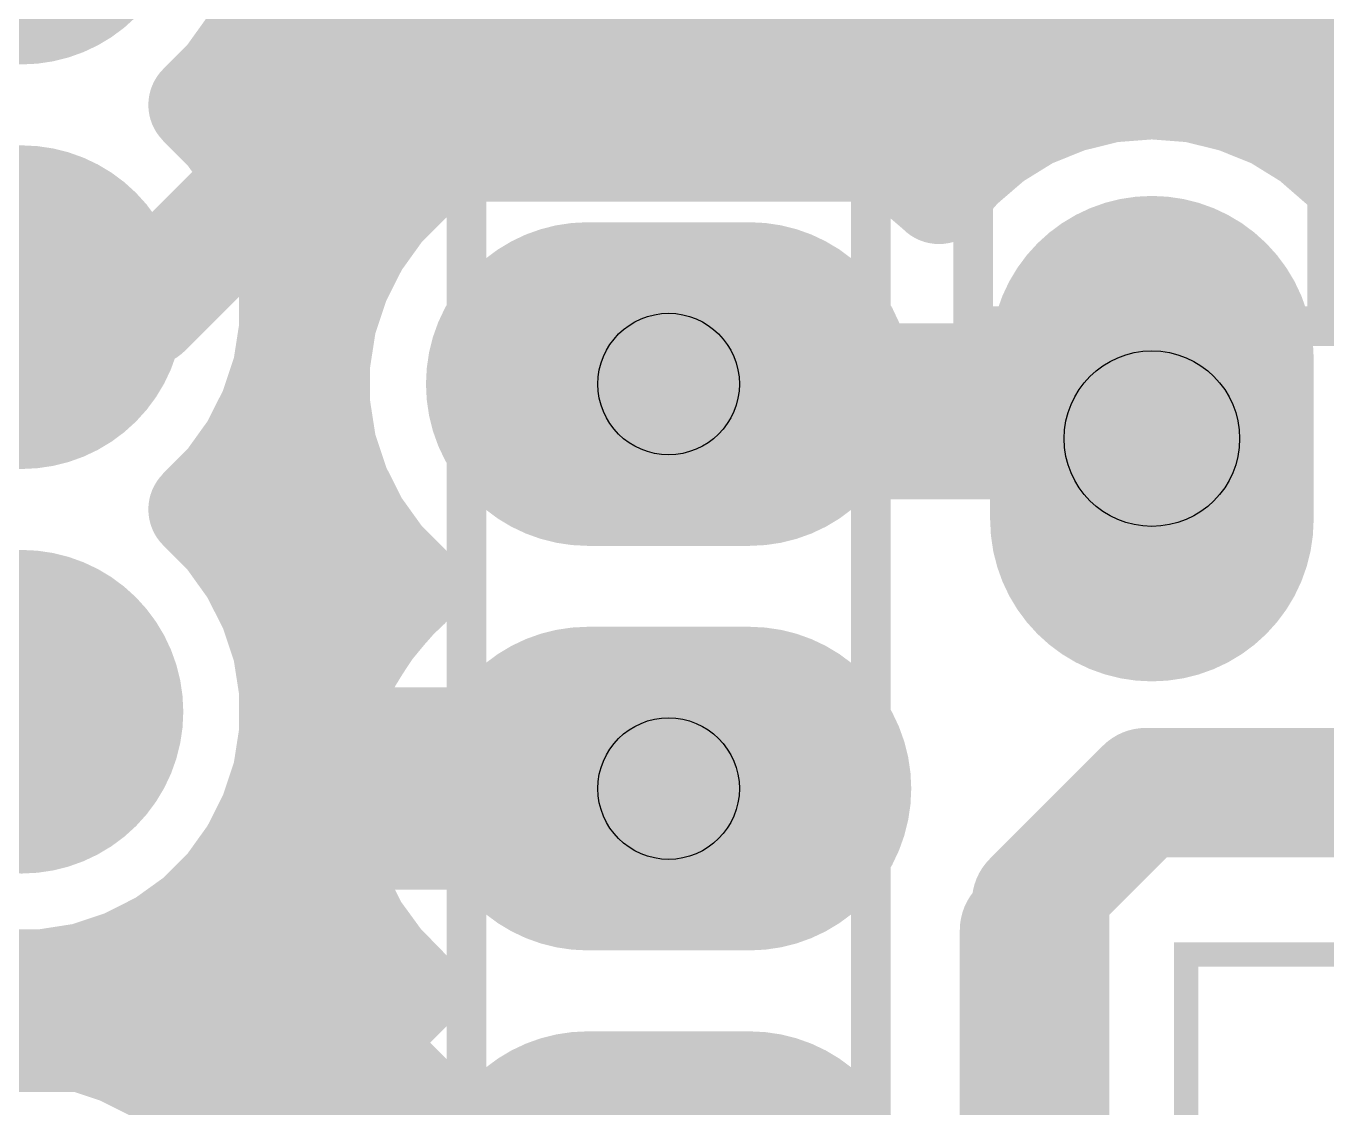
# Model space of a CAD drawing. Extents: x -0.06 to 2.31, y -0.06 to 2.06.
# Drawn here: x 1.7131 to 2.0346, y 0.212 to 0.4795 of the extents above; entities that cross this region are included whole.
import ezdxf

# ---------------------------------------------------------------- set-up
doc = ezdxf.new("R2010")
doc.units = 0
for name, color, linetype in [('Board_Outline', 13, 'CONTINUOUS'), ('Bottom', 6, 'CONTINUOUS'), ('Bottom_Silk', 11, 'CONTINUOUS'), ('Drill_Bottom', 8, 'CONTINUOUS'), ('Drill_Top', 7, 'CONTINUOUS'), ('Top', 5, 'CONTINUOUS'), ('Top_Silk', 2, 'CONTINUOUS')]:
    doc.layers.add(name, color=color, linetype=linetype)

msp = doc.modelspace()

# ---------------------------------------------------------------- linework, layer by layer
at = {"layer": 'Board_Outline', "linetype": 'CONTINUOUS', "const_width": 0.006}
msp.add_lwpolyline([(0, 1.838), (0.086, 1.838), (0.086, 2.008), (2.004, 2.008), (2.004, 1.844), (2.253, 1.844), (2.25, 0.601), (2.253, 0.25), (2, 0.25), (2, 0), (0.426, 0), (0.43, 0.908), (0, 0.908), (0, 1.838)], dxfattribs=at)
at = {"layer": 'Bottom', "linetype": 'CONTINUOUS'}
for points, const_width in [([(1.732, 0.51, 1), (1.692, 0.51, 1), (1.732, 0.51, 1)], 0.04), ([(1.9852, 0.464, 1), (1.9977, 0.464, 1), (1.9852, 0.464, 1)], 0.0125), ([(1.9852, 0.464, 1), (1.9977, 0.464, 1), (1.9852, 0.464, 1)], 0.0125), ([(1.8469, 0.4625, 1), (1.8594, 0.4625, 1), (1.8469, 0.4625, 1)], 0.0125), ([(1.8469, 0.4625, 1), (1.8594, 0.4625, 1), (1.8469, 0.4625, 1)], 0.0125), ([(1.8469, 0.4625, 1), (1.8594, 0.4625, 1), (1.8469, 0.4625, 1)], 0.0125), ([(1.9647, 0.4607, 1), (1.9772, 0.4607, 1), (1.9647, 0.4607, 1)], 0.0125), ([(1.9647, 0.4607, 1), (1.9772, 0.4607, 1), (1.9647, 0.4607, 1)], 0.0125), ([(1.9748, 0.4632, 1), (1.9873, 0.4632, 1), (1.9748, 0.4632, 1)], 0.0125), ([(1.9748, 0.4632, 1), (1.9873, 0.4632, 1), (1.9748, 0.4632, 1)], 0.0125), ([(1.9957, 0.4632, 1), (2.0082, 0.4632, 1), (1.9957, 0.4632, 1)], 0.0125), ([(1.9957, 0.4632, 1), (2.0082, 0.4632, 1), (1.9957, 0.4632, 1)], 0.0125), ([(2.0058, 0.4607, 1), (2.0183, 0.4607, 1), (2.0058, 0.4607, 1)], 0.0125), ([(2.0058, 0.4607, 1), (2.0183, 0.4607, 1), (2.0058, 0.4607, 1)], 0.0125), ([(1.8418, 0.4574, 1), (1.8543, 0.4574, 1), (1.8418, 0.4574, 1)], 0.0125), ([(1.8418, 0.4574, 1), (1.8543, 0.4574, 1), (1.8418, 0.4574, 1)], 0.0125), ([(1.8418, 0.4573, 1), (1.8543, 0.4573, 1), (1.8418, 0.4573, 1)], 0.0125), ([(1.8458, 0.4575, 1), (1.8583, 0.4575, 1), (1.8458, 0.4575, 1)], 0.0125), ([(1.8458, 0.4575, 1), (1.8583, 0.4575, 1), (1.8458, 0.4575, 1)], 0.0125), ([(1.891, 0.4573, 1), (1.9035, 0.4573, 1), (1.891, 0.4573, 1)], 0.0125), ([(1.891, 0.4573, 1), (1.9035, 0.4573, 1), (1.891, 0.4573, 1)], 0.0125), ([(1.9013, 0.4557, 1), (1.9138, 0.4557, 1), (1.9013, 0.4557, 1)], 0.0125), ([(1.9013, 0.4557, 1), (1.9138, 0.4557, 1), (1.9013, 0.4557, 1)], 0.0125), ([(1.9551, 0.4568, 1), (1.9676, 0.4568, 1), (1.9551, 0.4568, 1)], 0.0125), ([(1.9551, 0.4568, 1), (1.9676, 0.4568, 1), (1.9551, 0.4568, 1)], 0.0125), ([(2.0154, 0.4568, 1), (2.0279, 0.4568, 1), (2.0154, 0.4568, 1)], 0.0125), ([(2.0154, 0.4568, 1), (2.0279, 0.4568, 1), (2.0154, 0.4568, 1)], 0.0125), ([(1.9112, 0.4524, 1), (1.9237, 0.4524, 1), (1.9112, 0.4524, 1)], 0.0125), ([(1.9112, 0.4524, 1), (1.9237, 0.4524, 1), (1.9112, 0.4524, 1)], 0.0125), ([(1.9462, 0.4513, 1), (1.9587, 0.4513, 1), (1.9462, 0.4513, 1)], 0.0125), ([(1.9462, 0.4513, 1), (1.9587, 0.4513, 1), (1.9462, 0.4513, 1)], 0.0125), ([(2.0243, 0.4513, 1), (2.0368, 0.4513, 1), (2.0243, 0.4513, 1)], 0.0125), ([(2.0243, 0.4513, 1), (2.0368, 0.4513, 1), (2.0243, 0.4513, 1)], 0.0125), ([(1.9205, 0.4477, 1), (1.933, 0.4477, 1), (1.9205, 0.4477, 1)], 0.0125), ([(1.9205, 0.4477, 1), (1.933, 0.4477, 1), (1.9205, 0.4477, 1)], 0.0125), ([(1.9382, 0.4445, 1), (1.9507, 0.4445, 1), (1.9382, 0.4445, 1)], 0.0125), ([(1.9382, 0.4445, 1), (1.9507, 0.4445, 1), (1.9382, 0.4445, 1)], 0.0125), ([(2.0327, 0.444, 1), (2.0452, 0.444, 1), (2.0327, 0.444, 1)], 0.0125), ([(2.0327, 0.444, 1), (2.0452, 0.444, 1), (2.0327, 0.444, 1)], 0.0125), ([(1.9289, 0.4416, 1), (1.9414, 0.4416, 1), (1.9289, 0.4416, 1)], 0.0125), ([(1.9289, 0.4416, 1), (1.9414, 0.4416, 1), (1.9289, 0.4416, 1)], 0.0125), ([(1.9326, 0.4381, 1), (1.9451, 0.4381, 1), (1.9326, 0.4381, 1)], 0.0125), ([(1.9326, 0.4381, 1), (1.9451, 0.4381, 1), (1.9326, 0.4381, 1)], 0.0125), ([(1.732, 0.41, 1), (1.692, 0.41, 1), (1.732, 0.41, 1)], 0.04), ([(2.0115, 0.3975, 1), (1.9715, 0.3975, 1), (2.0115, 0.3975, 1)], 0.04), ([(1.872, 0.391, 1), (1.832, 0.391, 1), (1.872, 0.391, 1)], 0.04), ([(1.912, 0.391, 1), (1.872, 0.391, 1), (1.912, 0.391, 1)], 0.04), ([(1.7345, 0.41, 1), (1.7495, 0.41, 1), (1.7345, 0.41, 1)], 0.015), ([(1.7345, 0.41, 1), (1.7495, 0.41, 1), (1.7345, 0.41, 1)], 0.015), ([(1.7794, 0.395, 1), (1.7919, 0.395, 1), (1.7794, 0.395, 1)], 0.0125), ([(1.7794, 0.395, 1), (1.7919, 0.395, 1), (1.7794, 0.395, 1)], 0.0125), ([(1.8645, 0.391, 1), (1.8795, 0.391, 1), (1.8645, 0.391, 1)], 0.015), ([(1.9705, 0.391, 1), (1.9855, 0.391, 1), (1.9705, 0.391, 1)], 0.015), ([(1.9705, 0.391, 1), (1.9855, 0.391, 1), (1.9705, 0.391, 1)], 0.015), ([(1.7795, 0.3858, 1), (1.792, 0.3858, 1), (1.7795, 0.3858, 1)], 0.0125), ([(1.7795, 0.3858, 1), (1.792, 0.3858, 1), (1.7795, 0.3858, 1)], 0.0125), ([(2.0115, 0.3575, 1), (1.9715, 0.3575, 1), (2.0115, 0.3575, 1)], 0.04), ([(1.7657, 0.3813, 1), (1.7782, 0.3813, 1), (1.7657, 0.3813, 1)], 0.0125), ([(1.7657, 0.3813, 1), (1.7782, 0.3813, 1), (1.7657, 0.3813, 1)], 0.0125), ([(1.984, 0.3775, 1), (1.999, 0.3775, 1), (1.984, 0.3775, 1)], 0.015), ([(1.7625, 0.3753, 1), (1.775, 0.3753, 1), (1.7625, 0.3753, 1)], 0.0125), ([(1.7625, 0.3753, 1), (1.775, 0.3753, 1), (1.7625, 0.3753, 1)], 0.0125), ([(1.7811, 0.3755, 1), (1.7936, 0.3755, 1), (1.7811, 0.3755, 1)], 0.0125), ([(1.7811, 0.3755, 1), (1.7936, 0.3755, 1), (1.7811, 0.3755, 1)], 0.0125), ([(1.7563, 0.3668, 1), (1.7688, 0.3668, 1), (1.7563, 0.3668, 1)], 0.0125), ([(1.7563, 0.3668, 1), (1.7688, 0.3668, 1), (1.7563, 0.3668, 1)], 0.0125), ([(1.7843, 0.3656, 1), (1.7968, 0.3656, 1), (1.7843, 0.3656, 1)], 0.0125), ([(1.7843, 0.3656, 1), (1.7968, 0.3656, 1), (1.7843, 0.3656, 1)], 0.0125), ([(1.7496, 0.36, 1), (1.7621, 0.36, 1), (1.7496, 0.36, 1)], 0.0125), ([(1.7496, 0.36, 1), (1.7621, 0.36, 1), (1.7496, 0.36, 1)], 0.0125), ([(1.789, 0.3563, 1), (1.8015, 0.3563, 1), (1.789, 0.3563, 1)], 0.0125), ([(1.789, 0.3563, 1), (1.8015, 0.3563, 1), (1.789, 0.3563, 1)], 0.0125), ([(1.7563, 0.3532, 1), (1.7688, 0.3532, 1), (1.7563, 0.3532, 1)], 0.0125), ([(1.7563, 0.3532, 1), (1.7688, 0.3532, 1), (1.7563, 0.3532, 1)], 0.0125), ([(1.7952, 0.3478, 1), (1.8077, 0.3478, 1), (1.7952, 0.3478, 1)], 0.0125), ([(1.7952, 0.3478, 1), (1.8077, 0.3478, 1), (1.7952, 0.3478, 1)], 0.0125), ([(1.7625, 0.3447, 1), (1.775, 0.3447, 1), (1.7625, 0.3447, 1)], 0.0125), ([(1.7625, 0.3447, 1), (1.775, 0.3447, 1), (1.7625, 0.3447, 1)], 0.0125), ([(1.7997, 0.339, 1), (1.8122, 0.339, 1), (1.7997, 0.339, 1)], 0.0125), ([(1.7997, 0.339, 1), (1.8122, 0.339, 1), (1.7997, 0.339, 1)], 0.0125), ([(1.8019, 0.341, 1), (1.8144, 0.341, 1), (1.8019, 0.341, 1)], 0.0125), ([(1.8019, 0.341, 1), (1.8144, 0.341, 1), (1.8019, 0.341, 1)], 0.0125), ([(1.732, 0.31, 1), (1.692, 0.31, 1), (1.732, 0.31, 1)], 0.04), ([(1.7672, 0.3354, 1), (1.7797, 0.3354, 1), (1.7672, 0.3354, 1)], 0.0125), ([(1.7672, 0.3354, 1), (1.7797, 0.3354, 1), (1.7672, 0.3354, 1)], 0.0125), ([(1.793, 0.3315, 1), (1.8055, 0.3315, 1), (1.793, 0.3315, 1)], 0.0125), ([(1.793, 0.3315, 1), (1.8055, 0.3315, 1), (1.793, 0.3315, 1)], 0.0125), ([(1.7704, 0.3255, 1), (1.7829, 0.3255, 1), (1.7704, 0.3255, 1)], 0.0125), ([(1.7704, 0.3255, 1), (1.7829, 0.3255, 1), (1.7704, 0.3255, 1)], 0.0125), ([(1.7876, 0.3232, 1), (1.8001, 0.3232, 1), (1.7876, 0.3232, 1)], 0.0125), ([(1.7876, 0.3232, 1), (1.8001, 0.3232, 1), (1.7876, 0.3232, 1)], 0.0125), ([(1.872, 0.291, 1), (1.832, 0.291, 1), (1.872, 0.291, 1)], 0.04), ([(1.912, 0.291, 1), (1.872, 0.291, 1), (1.912, 0.291, 1)], 0.04), ([(1.772, 0.3152, 1), (1.7845, 0.3152, 1), (1.772, 0.3152, 1)], 0.0125), ([(1.772, 0.3152, 1), (1.7845, 0.3152, 1), (1.772, 0.3152, 1)], 0.0125), ([(1.7834, 0.3141, 1), (1.7959, 0.3141, 1), (1.7834, 0.3141, 1)], 0.0125), ([(1.7834, 0.3141, 1), (1.7959, 0.3141, 1), (1.7834, 0.3141, 1)], 0.0125), ([(1.772, 0.3048, 1), (1.7845, 0.3048, 1), (1.772, 0.3048, 1)], 0.0125), ([(1.772, 0.3048, 1), (1.7845, 0.3048, 1), (1.772, 0.3048, 1)], 0.0125), ([(1.7806, 0.3045, 1), (1.7931, 0.3045, 1), (1.7806, 0.3045, 1)], 0.0125), ([(1.7806, 0.3045, 1), (1.7931, 0.3045, 1), (1.7806, 0.3045, 1)], 0.0125), ([(1.7704, 0.2945, 1), (1.7829, 0.2945, 1), (1.7704, 0.2945, 1)], 0.0125), ([(1.7704, 0.2945, 1), (1.7829, 0.2945, 1), (1.7704, 0.2945, 1)], 0.0125), ([(1.7793, 0.2946, 1), (1.7918, 0.2946, 1), (1.7793, 0.2946, 1)], 0.0125), ([(1.7793, 0.2946, 1), (1.7918, 0.2946, 1), (1.7793, 0.2946, 1)], 0.0125), ([(1.9815, 0.289, 1), (1.9965, 0.289, 1), (1.9815, 0.289, 1)], 0.015), ([(1.9815, 0.289, 1), (1.9965, 0.289, 1), (1.9815, 0.289, 1)], 0.015), ([(1.7672, 0.2846, 1), (1.7797, 0.2846, 1), (1.7672, 0.2846, 1)], 0.0125), ([(1.7672, 0.2846, 1), (1.7797, 0.2846, 1), (1.7672, 0.2846, 1)], 0.0125), ([(1.7796, 0.2846, 1), (1.7921, 0.2846, 1), (1.7796, 0.2846, 1)], 0.0125), ([(1.7796, 0.2846, 1), (1.7921, 0.2846, 1), (1.7796, 0.2846, 1)], 0.0125), ([(1.7625, 0.2753, 1), (1.775, 0.2753, 1), (1.7625, 0.2753, 1)], 0.0125), ([(1.7625, 0.2753, 1), (1.775, 0.2753, 1), (1.7625, 0.2753, 1)], 0.0125), ([(1.7813, 0.2748, 1), (1.7938, 0.2748, 1), (1.7813, 0.2748, 1)], 0.0125), ([(1.7813, 0.2748, 1), (1.7938, 0.2748, 1), (1.7813, 0.2748, 1)], 0.0125), ([(1.9585, 0.266, 1), (1.9735, 0.266, 1), (1.9585, 0.266, 1)], 0.015), ([(1.9585, 0.266, 1), (1.9735, 0.266, 1), (1.9585, 0.266, 1)], 0.015), ([(1.7563, 0.2668, 1), (1.7688, 0.2668, 1), (1.7563, 0.2668, 1)], 0.0125), ([(1.7563, 0.2668, 1), (1.7688, 0.2668, 1), (1.7563, 0.2668, 1)], 0.0125), ([(1.7844, 0.2653, 1), (1.7969, 0.2653, 1), (1.7844, 0.2653, 1)], 0.0125), ([(1.7844, 0.2653, 1), (1.7969, 0.2653, 1), (1.7844, 0.2653, 1)], 0.0125), ([(1.7489, 0.2594, 1), (1.7614, 0.2594, 1), (1.7489, 0.2594, 1)], 0.0125), ([(1.7489, 0.2594, 1), (1.7614, 0.2594, 1), (1.7489, 0.2594, 1)], 0.0125), ([(1.789, 0.2564, 1), (1.8015, 0.2564, 1), (1.789, 0.2564, 1)], 0.0125), ([(1.789, 0.2564, 1), (1.8015, 0.2564, 1), (1.789, 0.2564, 1)], 0.0125), ([(1.7405, 0.2533, 1), (1.753, 0.2533, 1), (1.7405, 0.2533, 1)], 0.0125), ([(1.7405, 0.2533, 1), (1.753, 0.2533, 1), (1.7405, 0.2533, 1)], 0.0125), ([(1.7312, 0.2486, 1), (1.7437, 0.2486, 1), (1.7312, 0.2486, 1)], 0.0125), ([(1.7312, 0.2486, 1), (1.7437, 0.2486, 1), (1.7312, 0.2486, 1)], 0.0125), ([(1.7948, 0.2483, 1), (1.8073, 0.2483, 1), (1.7948, 0.2483, 1)], 0.0125), ([(1.7948, 0.2483, 1), (1.8073, 0.2483, 1), (1.7948, 0.2483, 1)], 0.0125), ([(1.7213, 0.2453, 1), (1.7338, 0.2453, 1), (1.7213, 0.2453, 1)], 0.0125), ([(1.7213, 0.2453, 1), (1.7338, 0.2453, 1), (1.7213, 0.2453, 1)], 0.0125), ([(1.711, 0.2437, 1), (1.7235, 0.2437, 1), (1.711, 0.2437, 1)], 0.0125), ([(1.711, 0.2437, 1), (1.7235, 0.2437, 1), (1.711, 0.2437, 1)], 0.0125), ([(1.8019, 0.241, 1), (1.8144, 0.241, 1), (1.8019, 0.241, 1)], 0.0125), ([(1.8019, 0.241, 1), (1.8144, 0.241, 1), (1.8019, 0.241, 1)], 0.0125), ([(1.7952, 0.2342, 1), (1.8077, 0.2342, 1), (1.7952, 0.2342, 1)], 0.0125), ([(1.7952, 0.2342, 1), (1.8077, 0.2342, 1), (1.7952, 0.2342, 1)], 0.0125), ([(1.71, 0.2303, 1), (1.7225, 0.2303, 1), (1.71, 0.2303, 1)], 0.0125), ([(1.71, 0.2303, 1), (1.7225, 0.2303, 1), (1.71, 0.2303, 1)], 0.0125), ([(1.7203, 0.2287, 1), (1.7328, 0.2287, 1), (1.7203, 0.2287, 1)], 0.0125), ([(1.7203, 0.2287, 1), (1.7328, 0.2287, 1), (1.7203, 0.2287, 1)], 0.0125), ([(1.7302, 0.2254, 1), (1.7427, 0.2254, 1), (1.7302, 0.2254, 1)], 0.0125), ([(1.7302, 0.2254, 1), (1.7427, 0.2254, 1), (1.7302, 0.2254, 1)], 0.0125), ([(1.789, 0.2257, 1), (1.8015, 0.2257, 1), (1.789, 0.2257, 1)], 0.0125), ([(1.789, 0.2257, 1), (1.8015, 0.2257, 1), (1.789, 0.2257, 1)], 0.0125), ([(1.7395, 0.2207, 1), (1.752, 0.2207, 1), (1.7395, 0.2207, 1)], 0.0125), ([(1.7395, 0.2207, 1), (1.752, 0.2207, 1), (1.7395, 0.2207, 1)], 0.0125), ([(1.7843, 0.2164, 1), (1.7968, 0.2164, 1), (1.7843, 0.2164, 1)], 0.0125), ([(1.7843, 0.2164, 1), (1.7968, 0.2164, 1), (1.7843, 0.2164, 1)], 0.0125), ([(1.872, 0.191, 1), (1.832, 0.191, 1), (1.872, 0.191, 1)], 0.04), ([(1.912, 0.191, 1), (1.872, 0.191, 1), (1.912, 0.191, 1)], 0.04), ([(1.7479, 0.2146, 1), (1.7604, 0.2146, 1), (1.7479, 0.2146, 1)], 0.0125), ([(1.7479, 0.2146, 1), (1.7604, 0.2146, 1), (1.7479, 0.2146, 1)], 0.0125), ([(1.7553, 0.2072, 1), (1.7678, 0.2072, 1), (1.7553, 0.2072, 1)], 0.0125), ([(1.7553, 0.2072, 1), (1.7678, 0.2072, 1), (1.7553, 0.2072, 1)], 0.0125), ([(1.7811, 0.2065, 1), (1.7936, 0.2065, 1), (1.7811, 0.2065, 1)], 0.0125), ([(1.7811, 0.2065, 1), (1.7936, 0.2065, 1), (1.7811, 0.2065, 1)], 0.0125)]:
    msp.add_lwpolyline(points, format="xyb", dxfattribs=dict(at, const_width=const_width))
for points, const_width in [([(1.742, 0.41), (1.868, 0.536)], 0.03), ([(1.8851, 0.4945), (1.8532, 0.4625)], 0.025), ([(1.8845, 0.4914), (2.1152, 0.4914)], 0.025), ([(1.8597, 0.4665), (2.0903, 0.4665)], 0.025), ([(1.9811, 0.4632), (1.9915, 0.464)], 0.025), ([(1.9915, 0.464), (2.0019, 0.4632)], 0.025), ([(1.8532, 0.4625), (1.8481, 0.4574)], 0.025), ([(1.852, 0.4575), (1.8532, 0.4625)], 0.025), ([(1.9613, 0.4568), (1.971, 0.4607)], 0.025), ([(1.971, 0.4607), (1.9811, 0.4632)], 0.025), ([(2.0019, 0.4632), (2.012, 0.4607)], 0.025), ([(2.012, 0.4607), (2.0217, 0.4568)], 0.025), ([(1.848, 0.4573), (1.852, 0.4575)], 0.025), ([(1.8481, 0.4574), (1.8972, 0.4573)], 0.025), ([(1.8972, 0.4573), (1.9075, 0.4557)], 0.025), ([(1.9075, 0.4557), (1.9174, 0.4524)], 0.025), ([(1.9524, 0.4513), (1.9613, 0.4568)], 0.025), ([(2.0217, 0.4568), (2.0306, 0.4513)], 0.025), ([(1.9174, 0.4524), (1.9267, 0.4477)], 0.025), ([(1.9445, 0.4445), (1.9524, 0.4513)], 0.025), ([(2.0306, 0.4513), (2.039, 0.444)], 0.025), ([(2.039, 0.444), (2.0474, 0.4513)], 0.025), ([(1.9267, 0.4477), (1.9352, 0.4416)], 0.025), ([(1.9389, 0.4381), (1.9445, 0.4445)], 0.025), ([(1.9352, 0.4416), (1.9389, 0.4381)], 0.025), ([(1.692, 0.41), (1.742, 0.41)], 0.03), ([(1.7857, 0.395), (1.772, 0.3813)], 0.025), ([(1.7857, 0.3858), (1.7857, 0.395)], 0.025), ([(1.872, 0.391), (1.978, 0.391)], 0.03), ([(1.978, 0.391), (1.9915, 0.3775)], 0.03), ([(1.7873, 0.3755), (1.7857, 0.3858)], 0.025), ([(1.772, 0.3813), (1.7687, 0.3753)], 0.025), ([(1.7687, 0.3753), (1.7626, 0.3668)], 0.025), ([(1.7906, 0.3656), (1.7873, 0.3755)], 0.025), ([(1.7653, 0.367), (1.7875, 0.367)], 0.025), ([(1.7626, 0.3668), (1.7558, 0.36)], 0.025), ([(1.7953, 0.3563), (1.7906, 0.3656)], 0.025), ([(1.7558, 0.36), (1.7626, 0.3532)], 0.025), ([(1.8014, 0.3478), (1.7953, 0.3563)], 0.025), ([(1.7626, 0.3532), (1.7687, 0.3447)], 0.025), ([(1.8082, 0.341), (1.8014, 0.3478)], 0.025), ([(1.7687, 0.3447), (1.7734, 0.3354)], 0.025), ([(1.7727, 0.3422), (1.8044, 0.3422)], 0.025), ([(1.7993, 0.3315), (1.8059, 0.339)], 0.025), ([(1.8059, 0.339), (1.8082, 0.341)], 0.025), ([(1.7734, 0.3354), (1.7767, 0.3255)], 0.025), ([(1.7938, 0.3232), (1.7993, 0.3315)], 0.025), ([(1.7767, 0.3255), (1.7783, 0.3152)], 0.025), ([(1.7896, 0.3141), (1.7938, 0.3232)], 0.025), ([(1.7806, 0.3173), (1.7884, 0.3173)], 0.025), ([(1.7783, 0.3152), (1.7783, 0.3048)], 0.025), ([(1.7869, 0.3045), (1.7896, 0.3141)], 0.025), ([(1.7855, 0.291), (1.872, 0.291)], 0.05), ([(1.7783, 0.3048), (1.7767, 0.2945)], 0.025), ([(1.7856, 0.2946), (1.7869, 0.3045)], 0.025), ([(1.7767, 0.2945), (1.7734, 0.2846)], 0.025), ([(1.7858, 0.2846), (1.7856, 0.2946)], 0.025), ([(1.966, 0.266), (1.989, 0.289)], 0.03), ([(1.989, 0.289), (2.056, 0.289)], 0.03), ([(1.7734, 0.2846), (1.7687, 0.2753)], 0.025), ([(1.7875, 0.2748), (1.7858, 0.2846)], 0.025), ([(1.7687, 0.2753), (1.7626, 0.2668)], 0.025), ([(1.7907, 0.2653), (1.7875, 0.2748)], 0.025), ([(1.7657, 0.2676), (1.7873, 0.2676)], 0.025), ([(1.966, 0.124), (1.966, 0.266)], 0.03), ([(1.7626, 0.2668), (1.7552, 0.2594)], 0.025), ([(1.7952, 0.2564), (1.7907, 0.2653)], 0.025), ([(1.7552, 0.2594), (1.7467, 0.2533)], 0.025), ([(1.8011, 0.2483), (1.7952, 0.2564)], 0.025), ([(1.7467, 0.2533), (1.7374, 0.2486)], 0.025), ([(1.7374, 0.2486), (1.7275, 0.2453)], 0.025), ([(1.8082, 0.241), (1.8011, 0.2483)], 0.025), ([(1.7275, 0.2453), (1.7172, 0.2437)], 0.025), ([(1.634, 0.2427), (1.8038, 0.2427)], 0.025), ([(1.7172, 0.2437), (1.672, 0.2435)], 0.025), ([(1.8014, 0.2342), (1.8082, 0.241)], 0.025), ([(1.7953, 0.2257), (1.8014, 0.2342)], 0.025), ([(1.671, 0.2305), (1.7162, 0.2303)], 0.025), ([(1.7162, 0.2303), (1.7265, 0.2287)], 0.025), ([(1.7265, 0.2287), (1.7364, 0.2254)], 0.025), ([(1.7364, 0.2254), (1.7457, 0.2207)], 0.025), ([(1.7906, 0.2164), (1.7953, 0.2257)], 0.025), ([(1.7457, 0.2207), (1.7542, 0.2146)], 0.025), ([(1.7526, 0.2178), (1.7886, 0.2178)], 0.025), ([(1.7873, 0.2065), (1.7906, 0.2164)], 0.025), ([(1.7542, 0.2146), (1.7616, 0.2072)], 0.025), ([(1.7616, 0.2072), (1.7677, 0.1987)], 0.025), ([(1.7857, 0.1962), (1.7873, 0.2065)], 0.025)]:
    msp.add_lwpolyline(points, dxfattribs=dict(at, const_width=const_width))
at = {"layer": 'Bottom'}
for points in [[(1.852, 0.431), (1.892, 0.431), (1.852, 0.351), (1.892, 0.351)], [(1.9515, 0.3975), (2.0315, 0.3975), (1.9515, 0.3575), (2.0315, 0.3575)], [(1.852, 0.331), (1.892, 0.331), (1.852, 0.251), (1.892, 0.251)], [(1.852, 0.231), (1.892, 0.231), (1.852, 0.151), (1.892, 0.151)]]:
    msp.add_solid(points, dxfattribs=at)
at = {"layer": 'Bottom_Silk', "linetype": 'CONTINUOUS'}
for points, const_width in [([(1.8463, 0.4717), (1.8463, 0.5219), (1.8702, 0.4884), (1.8344, 0.4884)], 0.0077), ([(1.8857, 0.5219), (1.8857, 0.4837), (1.8881, 0.4765), (1.8905, 0.4741), (1.8953, 0.4717), (1.9001, 0.4717), (1.9048, 0.4741), (1.9072, 0.4765), (1.9096, 0.4837), (1.9096, 0.4884)], 0.0077), ([(1.922, 0.041), (1.822, 0.041), (1.822, 0.441), (1.922, 0.441), (1.922, 0.041)], 0.0098)]:
    msp.add_lwpolyline(points, dxfattribs=dict(at, const_width=const_width))
at = {"layer": 'Bottom_Silk', "linetype": 'CONTINUOUS', "const_width": 0.0039}
msp.add_lwpolyline([(1.8444, 0.4717, 1), (1.8482, 0.4717, 1), (1.8444, 0.4717, 1)], format="xyb", dxfattribs=at)
at = {"layer": 'Drill_Bottom'}
for centre, radius in [((1.872, 0.391), 0.0175), ((1.9915, 0.3775), 0.0217), ((1.872, 0.291), 0.0175)]:
    msp.add_circle(centre, radius, dxfattribs=at)
at = {"layer": 'Drill_Top'}
for centre, radius in [((1.872, 0.391), 0.0175), ((1.9915, 0.3775), 0.0217), ((1.872, 0.291), 0.0175)]:
    msp.add_circle(centre, radius, dxfattribs=at)
at = {"layer": 'Top', "linetype": 'CONTINUOUS'}
for points, const_width in [([(1.732, 0.51, 1), (1.692, 0.51, 1), (1.732, 0.51, 1)], 0.04), ([(1.7672, 0.4846, 1), (1.7797, 0.4846, 1), (1.7672, 0.4846, 1)], 0.0125), ([(1.7672, 0.4846, 1), (1.7797, 0.4846, 1), (1.7672, 0.4846, 1)], 0.0125), ([(1.7625, 0.4753, 1), (1.775, 0.4753, 1), (1.7625, 0.4753, 1)], 0.0125), ([(1.7625, 0.4753, 1), (1.775, 0.4753, 1), (1.7625, 0.4753, 1)], 0.0125), ([(1.7563, 0.4668, 1), (1.7688, 0.4668, 1), (1.7563, 0.4668, 1)], 0.0125), ([(1.7563, 0.4668, 1), (1.7688, 0.4668, 1), (1.7563, 0.4668, 1)], 0.0125), ([(1.9853, 0.464, 1), (1.9978, 0.464, 1), (1.9853, 0.464, 1)], 0.0125), ([(1.9853, 0.464, 1), (1.9978, 0.464, 1), (1.9853, 0.464, 1)], 0.0125), ([(1.9647, 0.4607, 1), (1.9772, 0.4607, 1), (1.9647, 0.4607, 1)], 0.0125), ([(1.9647, 0.4607, 1), (1.9772, 0.4607, 1), (1.9647, 0.4607, 1)], 0.0125), ([(1.9748, 0.4632, 1), (1.9873, 0.4632, 1), (1.9748, 0.4632, 1)], 0.0125), ([(1.9748, 0.4632, 1), (1.9873, 0.4632, 1), (1.9748, 0.4632, 1)], 0.0125), ([(1.9957, 0.4632, 1), (2.0082, 0.4632, 1), (1.9957, 0.4632, 1)], 0.0125), ([(1.9957, 0.4632, 1), (2.0082, 0.4632, 1), (1.9957, 0.4632, 1)], 0.0125), ([(2.0058, 0.4607, 1), (2.0183, 0.4607, 1), (2.0058, 0.4607, 1)], 0.0125), ([(2.0058, 0.4607, 1), (2.0183, 0.4607, 1), (2.0058, 0.4607, 1)], 0.0125), ([(1.7496, 0.46, 1), (1.7621, 0.46, 1), (1.7496, 0.46, 1)], 0.0125), ([(1.7496, 0.46, 1), (1.7621, 0.46, 1), (1.7496, 0.46, 1)], 0.0125), ([(1.8405, 0.4573, 1), (1.853, 0.4573, 1), (1.8405, 0.4573, 1)], 0.0125), ([(1.8405, 0.4573, 1), (1.853, 0.4573, 1), (1.8405, 0.4573, 1)], 0.0125), ([(1.8857, 0.4575, 1), (1.8982, 0.4575, 1), (1.8857, 0.4575, 1)], 0.0125), ([(1.8857, 0.4575, 1), (1.8982, 0.4575, 1), (1.8857, 0.4575, 1)], 0.0125), ([(1.8302, 0.4557, 1), (1.8427, 0.4557, 1), (1.8302, 0.4557, 1)], 0.0125), ([(1.8302, 0.4557, 1), (1.8427, 0.4557, 1), (1.8302, 0.4557, 1)], 0.0125), ([(1.8962, 0.4567, 1), (1.9087, 0.4567, 1), (1.8962, 0.4567, 1)], 0.0125), ([(1.8962, 0.4567, 1), (1.9087, 0.4567, 1), (1.8962, 0.4567, 1)], 0.0125), ([(1.9063, 0.4542, 1), (1.9188, 0.4542, 1), (1.9063, 0.4542, 1)], 0.0125), ([(1.9063, 0.4542, 1), (1.9188, 0.4542, 1), (1.9063, 0.4542, 1)], 0.0125), ([(1.9551, 0.4568, 1), (1.9676, 0.4568, 1), (1.9551, 0.4568, 1)], 0.0125), ([(1.9551, 0.4568, 1), (1.9676, 0.4568, 1), (1.9551, 0.4568, 1)], 0.0125), ([(2.0154, 0.4568, 1), (2.0279, 0.4568, 1), (2.0154, 0.4568, 1)], 0.0125), ([(2.0154, 0.4568, 1), (2.0279, 0.4568, 1), (2.0154, 0.4568, 1)], 0.0125), ([(1.7563, 0.4532, 1), (1.7688, 0.4532, 1), (1.7563, 0.4532, 1)], 0.0125), ([(1.7563, 0.4532, 1), (1.7688, 0.4532, 1), (1.7563, 0.4532, 1)], 0.0125), ([(1.8203, 0.4524, 1), (1.8328, 0.4524, 1), (1.8203, 0.4524, 1)], 0.0125), ([(1.8203, 0.4524, 1), (1.8328, 0.4524, 1), (1.8203, 0.4524, 1)], 0.0125), ([(1.9462, 0.4513, 1), (1.9587, 0.4513, 1), (1.9462, 0.4513, 1)], 0.0125), ([(1.9462, 0.4513, 1), (1.9587, 0.4513, 1), (1.9462, 0.4513, 1)], 0.0125), ([(2.0243, 0.4513, 1), (2.0368, 0.4513, 1), (2.0243, 0.4513, 1)], 0.0125), ([(2.0243, 0.4513, 1), (2.0368, 0.4513, 1), (2.0243, 0.4513, 1)], 0.0125), ([(1.811, 0.4477, 1), (1.8235, 0.4477, 1), (1.811, 0.4477, 1)], 0.0125), ([(1.811, 0.4477, 1), (1.8235, 0.4477, 1), (1.811, 0.4477, 1)], 0.0125), ([(1.9159, 0.4503, 1), (1.9284, 0.4503, 1), (1.9159, 0.4503, 1)], 0.0125), ([(1.9159, 0.4503, 1), (1.9284, 0.4503, 1), (1.9159, 0.4503, 1)], 0.0125), ([(1.7625, 0.4447, 1), (1.775, 0.4447, 1), (1.7625, 0.4447, 1)], 0.0125), ([(1.7625, 0.4447, 1), (1.775, 0.4447, 1), (1.7625, 0.4447, 1)], 0.0125), ([(1.9248, 0.4448, 1), (1.9373, 0.4448, 1), (1.9248, 0.4448, 1)], 0.0125), ([(1.9248, 0.4448, 1), (1.9373, 0.4448, 1), (1.9248, 0.4448, 1)], 0.0125), ([(1.9382, 0.4445, 1), (1.9507, 0.4445, 1), (1.9382, 0.4445, 1)], 0.0125), ([(1.9382, 0.4445, 1), (1.9507, 0.4445, 1), (1.9382, 0.4445, 1)], 0.0125), ([(2.0327, 0.444, 1), (2.0452, 0.444, 1), (2.0327, 0.444, 1)], 0.0125), ([(2.0327, 0.444, 1), (2.0452, 0.444, 1), (2.0327, 0.444, 1)], 0.0125), ([(1.8026, 0.4416, 1), (1.8151, 0.4416, 1), (1.8026, 0.4416, 1)], 0.0125), ([(1.8026, 0.4416, 1), (1.8151, 0.4416, 1), (1.8026, 0.4416, 1)], 0.0125), ([(1.9326, 0.4381, 1), (1.9451, 0.4381, 1), (1.9326, 0.4381, 1)], 0.0125), ([(1.9326, 0.4381, 1), (1.9451, 0.4381, 1), (1.9326, 0.4381, 1)], 0.0125), ([(1.732, 0.41, 1), (1.692, 0.41, 1), (1.732, 0.41, 1)], 0.04), ([(1.7672, 0.4354, 1), (1.7797, 0.4354, 1), (1.7672, 0.4354, 1)], 0.0125), ([(1.7672, 0.4354, 1), (1.7797, 0.4354, 1), (1.7672, 0.4354, 1)], 0.0125), ([(1.7952, 0.4342, 1), (1.8077, 0.4342, 1), (1.7952, 0.4342, 1)], 0.0125), ([(1.7952, 0.4342, 1), (1.8077, 0.4342, 1), (1.7952, 0.4342, 1)], 0.0125), ([(1.7704, 0.4255, 1), (1.7829, 0.4255, 1), (1.7704, 0.4255, 1)], 0.0125), ([(1.7704, 0.4255, 1), (1.7829, 0.4255, 1), (1.7704, 0.4255, 1)], 0.0125), ([(1.789, 0.4257, 1), (1.8015, 0.4257, 1), (1.789, 0.4257, 1)], 0.0125), ([(1.789, 0.4257, 1), (1.8015, 0.4257, 1), (1.789, 0.4257, 1)], 0.0125), ([(2.0115, 0.3975, 1), (1.9715, 0.3975, 1), (2.0115, 0.3975, 1)], 0.04), ([(1.872, 0.391, 1), (1.832, 0.391, 1), (1.872, 0.391, 1)], 0.04), ([(1.912, 0.391, 1), (1.872, 0.391, 1), (1.912, 0.391, 1)], 0.04), ([(1.772, 0.4152, 1), (1.7845, 0.4152, 1), (1.772, 0.4152, 1)], 0.0125), ([(1.772, 0.4152, 1), (1.7845, 0.4152, 1), (1.772, 0.4152, 1)], 0.0125), ([(1.7843, 0.4164, 1), (1.7968, 0.4164, 1), (1.7843, 0.4164, 1)], 0.0125), ([(1.7843, 0.4164, 1), (1.7968, 0.4164, 1), (1.7843, 0.4164, 1)], 0.0125), ([(1.7811, 0.4065, 1), (1.7936, 0.4065, 1), (1.7811, 0.4065, 1)], 0.0125), ([(1.7811, 0.4065, 1), (1.7936, 0.4065, 1), (1.7811, 0.4065, 1)], 0.0125), ([(1.772, 0.4048, 1), (1.7845, 0.4048, 1), (1.772, 0.4048, 1)], 0.0125), ([(1.772, 0.4048, 1), (1.7845, 0.4048, 1), (1.772, 0.4048, 1)], 0.0125), ([(1.7795, 0.3962, 1), (1.792, 0.3962, 1), (1.7795, 0.3962, 1)], 0.0125), ([(1.7795, 0.3962, 1), (1.792, 0.3962, 1), (1.7795, 0.3962, 1)], 0.0125), ([(1.7704, 0.3945, 1), (1.7829, 0.3945, 1), (1.7704, 0.3945, 1)], 0.0125), ([(1.7704, 0.3945, 1), (1.7829, 0.3945, 1), (1.7704, 0.3945, 1)], 0.0125), ([(1.8645, 0.391, 1), (1.8795, 0.391, 1), (1.8645, 0.391, 1)], 0.015), ([(1.7672, 0.3846, 1), (1.7797, 0.3846, 1), (1.7672, 0.3846, 1)], 0.0125), ([(1.7672, 0.3846, 1), (1.7797, 0.3846, 1), (1.7672, 0.3846, 1)], 0.0125), ([(1.7795, 0.3858, 1), (1.792, 0.3858, 1), (1.7795, 0.3858, 1)], 0.0125), ([(1.7795, 0.3858, 1), (1.792, 0.3858, 1), (1.7795, 0.3858, 1)], 0.0125), ([(2.0115, 0.3575, 1), (1.9715, 0.3575, 1), (2.0115, 0.3575, 1)], 0.04), ([(1.878, 0.3775, 1), (1.893, 0.3775, 1), (1.878, 0.3775, 1)], 0.015), ([(1.878, 0.3775, 1), (1.893, 0.3775, 1), (1.878, 0.3775, 1)], 0.015), ([(1.984, 0.3775, 1), (1.999, 0.3775, 1), (1.984, 0.3775, 1)], 0.015), ([(1.7625, 0.3753, 1), (1.775, 0.3753, 1), (1.7625, 0.3753, 1)], 0.0125), ([(1.7625, 0.3753, 1), (1.775, 0.3753, 1), (1.7625, 0.3753, 1)], 0.0125), ([(1.7811, 0.3755, 1), (1.7936, 0.3755, 1), (1.7811, 0.3755, 1)], 0.0125), ([(1.7811, 0.3755, 1), (1.7936, 0.3755, 1), (1.7811, 0.3755, 1)], 0.0125), ([(1.7563, 0.3668, 1), (1.7688, 0.3668, 1), (1.7563, 0.3668, 1)], 0.0125), ([(1.7563, 0.3668, 1), (1.7688, 0.3668, 1), (1.7563, 0.3668, 1)], 0.0125), ([(1.7843, 0.3656, 1), (1.7968, 0.3656, 1), (1.7843, 0.3656, 1)], 0.0125), ([(1.7843, 0.3656, 1), (1.7968, 0.3656, 1), (1.7843, 0.3656, 1)], 0.0125), ([(1.7496, 0.36, 1), (1.7621, 0.36, 1), (1.7496, 0.36, 1)], 0.0125), ([(1.7496, 0.36, 1), (1.7621, 0.36, 1), (1.7496, 0.36, 1)], 0.0125), ([(1.789, 0.3563, 1), (1.8015, 0.3563, 1), (1.789, 0.3563, 1)], 0.0125), ([(1.789, 0.3563, 1), (1.8015, 0.3563, 1), (1.789, 0.3563, 1)], 0.0125), ([(1.7563, 0.3532, 1), (1.7688, 0.3532, 1), (1.7563, 0.3532, 1)], 0.0125), ([(1.7563, 0.3532, 1), (1.7688, 0.3532, 1), (1.7563, 0.3532, 1)], 0.0125), ([(1.7952, 0.3478, 1), (1.8077, 0.3478, 1), (1.7952, 0.3478, 1)], 0.0125), ([(1.7952, 0.3478, 1), (1.8077, 0.3478, 1), (1.7952, 0.3478, 1)], 0.0125), ([(1.7625, 0.3447, 1), (1.775, 0.3447, 1), (1.7625, 0.3447, 1)], 0.0125), ([(1.7625, 0.3447, 1), (1.775, 0.3447, 1), (1.7625, 0.3447, 1)], 0.0125), ([(1.8019, 0.341, 1), (1.8144, 0.341, 1), (1.8019, 0.341, 1)], 0.0125), ([(1.8019, 0.341, 1), (1.8144, 0.341, 1), (1.8019, 0.341, 1)], 0.0125), ([(1.732, 0.31, 1), (1.692, 0.31, 1), (1.732, 0.31, 1)], 0.04), ([(1.7672, 0.3354, 1), (1.7797, 0.3354, 1), (1.7672, 0.3354, 1)], 0.0125), ([(1.7672, 0.3354, 1), (1.7797, 0.3354, 1), (1.7672, 0.3354, 1)], 0.0125), ([(1.7979, 0.3372, 1), (1.8104, 0.3372, 1), (1.7979, 0.3372, 1)], 0.0125), ([(1.7979, 0.3372, 1), (1.8104, 0.3372, 1), (1.7979, 0.3372, 1)], 0.0125), ([(1.7915, 0.3295, 1), (1.804, 0.3295, 1), (1.7915, 0.3295, 1)], 0.0125), ([(1.7915, 0.3295, 1), (1.804, 0.3295, 1), (1.7915, 0.3295, 1)], 0.0125), ([(1.7704, 0.3255, 1), (1.7829, 0.3255, 1), (1.7704, 0.3255, 1)], 0.0125), ([(1.7704, 0.3255, 1), (1.7829, 0.3255, 1), (1.7704, 0.3255, 1)], 0.0125), ([(1.7864, 0.321, 1), (1.7989, 0.321, 1), (1.7864, 0.321, 1)], 0.0125), ([(1.7864, 0.321, 1), (1.7989, 0.321, 1), (1.7864, 0.321, 1)], 0.0125), ([(1.872, 0.291, 1), (1.832, 0.291, 1), (1.872, 0.291, 1)], 0.04), ([(1.912, 0.291, 1), (1.872, 0.291, 1), (1.912, 0.291, 1)], 0.04), ([(1.772, 0.3152, 1), (1.7845, 0.3152, 1), (1.772, 0.3152, 1)], 0.0125), ([(1.772, 0.3152, 1), (1.7845, 0.3152, 1), (1.772, 0.3152, 1)], 0.0125), ([(1.7826, 0.3117, 1), (1.7951, 0.3117, 1), (1.7826, 0.3117, 1)], 0.0125), ([(1.7826, 0.3117, 1), (1.7951, 0.3117, 1), (1.7826, 0.3117, 1)], 0.0125), ([(1.772, 0.3048, 1), (1.7845, 0.3048, 1), (1.772, 0.3048, 1)], 0.0125), ([(1.772, 0.3048, 1), (1.7845, 0.3048, 1), (1.772, 0.3048, 1)], 0.0125), ([(1.7802, 0.302, 1), (1.7927, 0.302, 1), (1.7802, 0.302, 1)], 0.0125), ([(1.7802, 0.302, 1), (1.7927, 0.302, 1), (1.7802, 0.302, 1)], 0.0125), ([(1.7704, 0.2945, 1), (1.7829, 0.2945, 1), (1.7704, 0.2945, 1)], 0.0125), ([(1.7704, 0.2945, 1), (1.7829, 0.2945, 1), (1.7704, 0.2945, 1)], 0.0125), ([(1.9825, 0.291, 1), (1.9975, 0.291, 1), (1.9825, 0.291, 1)], 0.015), ([(1.9825, 0.291, 1), (1.9975, 0.291, 1), (1.9825, 0.291, 1)], 0.015), ([(1.7793, 0.2921, 1), (1.7918, 0.2921, 1), (1.7793, 0.2921, 1)], 0.0125), ([(1.7793, 0.2921, 1), (1.7918, 0.2921, 1), (1.7793, 0.2921, 1)], 0.0125), ([(1.7672, 0.2846, 1), (1.7797, 0.2846, 1), (1.7672, 0.2846, 1)], 0.0125), ([(1.7672, 0.2846, 1), (1.7797, 0.2846, 1), (1.7672, 0.2846, 1)], 0.0125), ([(1.7798, 0.2821, 1), (1.7923, 0.2821, 1), (1.7798, 0.2821, 1)], 0.0125), ([(1.7798, 0.2821, 1), (1.7923, 0.2821, 1), (1.7798, 0.2821, 1)], 0.0125), ([(1.7625, 0.2753, 1), (1.775, 0.2753, 1), (1.7625, 0.2753, 1)], 0.0125), ([(1.7625, 0.2753, 1), (1.775, 0.2753, 1), (1.7625, 0.2753, 1)], 0.0125), ([(1.7606, 0.2725, 1), (1.7731, 0.2725, 1), (1.7606, 0.2725, 1)], 0.0125), ([(1.7606, 0.2725, 1), (1.7731, 0.2725, 1), (1.7606, 0.2725, 1)], 0.0125), ([(1.7819, 0.2725, 1), (1.7944, 0.2725, 1), (1.7819, 0.2725, 1)], 0.0125), ([(1.7819, 0.2725, 1), (1.7944, 0.2725, 1), (1.7819, 0.2725, 1)], 0.0125), ([(1.9545, 0.263, 1), (1.9695, 0.263, 1), (1.9545, 0.263, 1)], 0.015), ([(1.9545, 0.263, 1), (1.9695, 0.263, 1), (1.9545, 0.263, 1)], 0.015), ([(1.9545, 0.259, 1), (1.9695, 0.259, 1), (1.9545, 0.259, 1)], 0.015), ([(1.9545, 0.259, 1), (1.9695, 0.259, 1), (1.9545, 0.259, 1)], 0.015), ([(1.9515, 0.256, 1), (1.9665, 0.256, 1), (1.9515, 0.256, 1)], 0.015), ([(1.9515, 0.256, 1), (1.9665, 0.256, 1), (1.9515, 0.256, 1)], 0.015), ([(1.7815, 0.231, 1), (1.7965, 0.231, 1), (1.7815, 0.231, 1)], 0.015), ([(1.7815, 0.231, 1), (1.7965, 0.231, 1), (1.7815, 0.231, 1)], 0.015), ([(1.872, 0.191, 1), (1.832, 0.191, 1), (1.872, 0.191, 1)], 0.04), ([(1.912, 0.191, 1), (1.872, 0.191, 1), (1.912, 0.191, 1)], 0.04)]:
    msp.add_lwpolyline(points, format="xyb", dxfattribs=dict(at, const_width=const_width))
for points, const_width in [([(1.7767, 0.4945), (1.7734, 0.4846)], 0.025), ([(1.7783, 0.4914), (2.2269, 0.4914)], 0.025), ([(1.7734, 0.4846), (1.7687, 0.4753)], 0.025), ([(1.7687, 0.4753), (1.7626, 0.4668)], 0.025), ([(1.7626, 0.4668), (1.7558, 0.46)], 0.025), ([(1.7648, 0.4665), (2.2269, 0.4665)], 0.025), ([(1.9811, 0.4632), (1.9915, 0.464)], 0.025), ([(1.9915, 0.464), (2.0019, 0.4632)], 0.025), ([(1.9613, 0.4568), (1.971, 0.4607)], 0.025), ([(1.971, 0.4607), (1.9811, 0.4632)], 0.025), ([(2.0019, 0.4632), (2.012, 0.4607)], 0.025), ([(2.012, 0.4607), (2.0217, 0.4568)], 0.025), ([(1.7558, 0.46), (1.7626, 0.4532)], 0.025), ([(1.8365, 0.4557), (1.8468, 0.4573)], 0.025), ([(1.8468, 0.4573), (1.892, 0.4575)], 0.025), ([(1.892, 0.4575), (1.9024, 0.4567)], 0.025), ([(1.8266, 0.4524), (1.8365, 0.4557)], 0.025), ([(1.9024, 0.4567), (1.9125, 0.4542)], 0.025), ([(1.9125, 0.4542), (1.9222, 0.4503)], 0.025), ([(1.9524, 0.4513), (1.9613, 0.4568)], 0.025), ([(2.0217, 0.4568), (2.0306, 0.4513)], 0.025), ([(1.7626, 0.4532), (1.7687, 0.4447)], 0.025), ([(1.8173, 0.4477), (1.8266, 0.4524)], 0.025), ([(1.9445, 0.4445), (1.9524, 0.4513)], 0.025), ([(2.0306, 0.4513), (2.039, 0.444)], 0.025), ([(2.039, 0.444), (2.0474, 0.4513)], 0.025), ([(1.8088, 0.4416), (1.8173, 0.4477)], 0.025), ([(1.9222, 0.4503), (1.9311, 0.4448)], 0.025), ([(1.7687, 0.4447), (1.7734, 0.4354)], 0.025), ([(1.9311, 0.4448), (1.9389, 0.4381)], 0.025), ([(1.9389, 0.4381), (1.9445, 0.4445)], 0.025), ([(1.773, 0.4416), (1.8064, 0.4416)], 0.025), ([(1.8014, 0.4342), (1.8088, 0.4416)], 0.025), ([(1.7734, 0.4354), (1.7767, 0.4255)], 0.025), ([(1.7953, 0.4257), (1.8014, 0.4342)], 0.025), ([(1.7767, 0.4255), (1.7783, 0.4152)], 0.025), ([(1.7906, 0.4164), (1.7953, 0.4257)], 0.025), ([(1.7783, 0.4152), (1.7783, 0.4048)], 0.025), ([(1.7806, 0.4168), (1.7882, 0.4168)], 0.025), ([(1.7873, 0.4065), (1.7906, 0.4164)], 0.025), ([(1.7857, 0.3962), (1.7873, 0.4065)], 0.025), ([(1.7783, 0.4048), (1.7767, 0.3945)], 0.025), ([(1.7857, 0.3858), (1.7857, 0.3962)], 0.025), ([(1.7767, 0.3945), (1.7734, 0.3846)], 0.025), ([(1.8855, 0.3775), (1.872, 0.391)], 0.03), ([(1.7734, 0.3846), (1.7687, 0.3753)], 0.025), ([(1.7873, 0.3755), (1.7857, 0.3858)], 0.025), ([(1.9915, 0.3775), (1.8855, 0.3775)], 0.03), ([(1.7687, 0.3753), (1.7626, 0.3668)], 0.025), ([(1.7906, 0.3656), (1.7873, 0.3755)], 0.025), ([(1.7653, 0.367), (1.7875, 0.367)], 0.025), ([(1.7626, 0.3668), (1.7558, 0.36)], 0.025), ([(1.7953, 0.3563), (1.7906, 0.3656)], 0.025), ([(1.7558, 0.36), (1.7626, 0.3532)], 0.025), ([(1.8014, 0.3478), (1.7953, 0.3563)], 0.025), ([(1.7626, 0.3532), (1.7687, 0.3447)], 0.025), ([(1.8082, 0.341), (1.8014, 0.3478)], 0.025), ([(1.7687, 0.3447), (1.7734, 0.3354)], 0.025), ([(1.7727, 0.3422), (1.8044, 0.3422)], 0.025), ([(1.8042, 0.3372), (1.8082, 0.341)], 0.025), ([(1.7734, 0.3354), (1.7767, 0.3255)], 0.025), ([(1.7978, 0.3295), (1.8042, 0.3372)], 0.025), ([(1.7926, 0.321), (1.7978, 0.3295)], 0.025), ([(1.7767, 0.3255), (1.7783, 0.3152)], 0.025), ([(1.7888, 0.3117), (1.7926, 0.321)], 0.025), ([(1.7806, 0.3173), (1.7884, 0.3173)], 0.025), ([(1.7783, 0.3152), (1.7783, 0.3048)], 0.025), ([(1.7864, 0.302), (1.7888, 0.3117)], 0.025), ([(1.7855, 0.291), (1.872, 0.291)], 0.05), ([(1.7783, 0.3048), (1.7767, 0.2945)], 0.025), ([(1.7855, 0.2921), (1.7864, 0.302)], 0.025), ([(1.7767, 0.2945), (1.7734, 0.2846)], 0.025), ([(1.962, 0.263), (1.99, 0.291)], 0.03), ([(1.99, 0.291), (2.085, 0.291)], 0.03), ([(1.7861, 0.2821), (1.7855, 0.2921)], 0.025), ([(1.7734, 0.2846), (1.7687, 0.2753)], 0.025), ([(1.7881, 0.2725), (1.7861, 0.2821)], 0.025), ([(1.7687, 0.2753), (1.7669, 0.2725)], 0.025), ([(1.7669, 0.2725), (1.7881, 0.2725)], 0.025), ([(1.962, 0.259), (1.962, 0.263)], 0.03), ([(1.959, 0.256), (1.962, 0.259)], 0.03), ([(1.959, 0.122), (1.959, 0.256)], 0.03), ([(1.789, 0.231), (1.266, 0.231)], 0.03), ([(1.829, 0.191), (1.789, 0.231)], 0.03)]:
    msp.add_lwpolyline(points, dxfattribs=dict(at, const_width=const_width))
at = {"layer": 'Top'}
for points in [[(1.852, 0.431), (1.892, 0.431), (1.852, 0.351), (1.892, 0.351)], [(1.9515, 0.3975), (2.0315, 0.3975), (1.9515, 0.3575), (2.0315, 0.3575)], [(1.852, 0.331), (1.892, 0.331), (1.852, 0.251), (1.892, 0.251)], [(1.852, 0.231), (1.892, 0.231), (1.852, 0.151), (1.892, 0.151)]]:
    msp.add_solid(points, dxfattribs=at)
at = {"layer": 'Top_Silk', "linetype": 'CONTINUOUS'}
for points, const_width in [([(2.0348, 0.649), (1.9473, 0.649), (1.9473, 0.4053), (2.0348, 0.4053), (2.0348, 0.649)], 0.0098), ([(1.898, 0.4728), (1.898, 0.4943), (1.8955, 0.5015), (1.8932, 0.5039), (1.8884, 0.5063), (1.8836, 0.5063), (1.8788, 0.5039), (1.8764, 0.5015), (1.874, 0.4943), (1.874, 0.4728), (1.9243, 0.4728)], 0.0077), ([(1.9913, 0.4063), (1.9913, 0.3783)], 0.0098)]:
    msp.add_lwpolyline(points, dxfattribs=dict(at, const_width=const_width))
for points, const_width in [([(1.896, 0.4728, 1), (1.8999, 0.4728, 1), (1.896, 0.4728, 1)], 0.0039), ([(1.9223, 0.4728, 1), (1.9262, 0.4728, 1), (1.9223, 0.4728, 1)], 0.0039), ([(1.9888, 0.4063, 1), (1.9937, 0.4063, 1), (1.9888, 0.4063, 1)], 0.0049), ([(1.9888, 0.3783, 1), (1.9937, 0.3783, 1), (1.9888, 0.3783, 1)], 0.0049)]:
    msp.add_lwpolyline(points, format="xyb", dxfattribs=dict(at, const_width=const_width))

doc.saveas('drawing.dxf')
